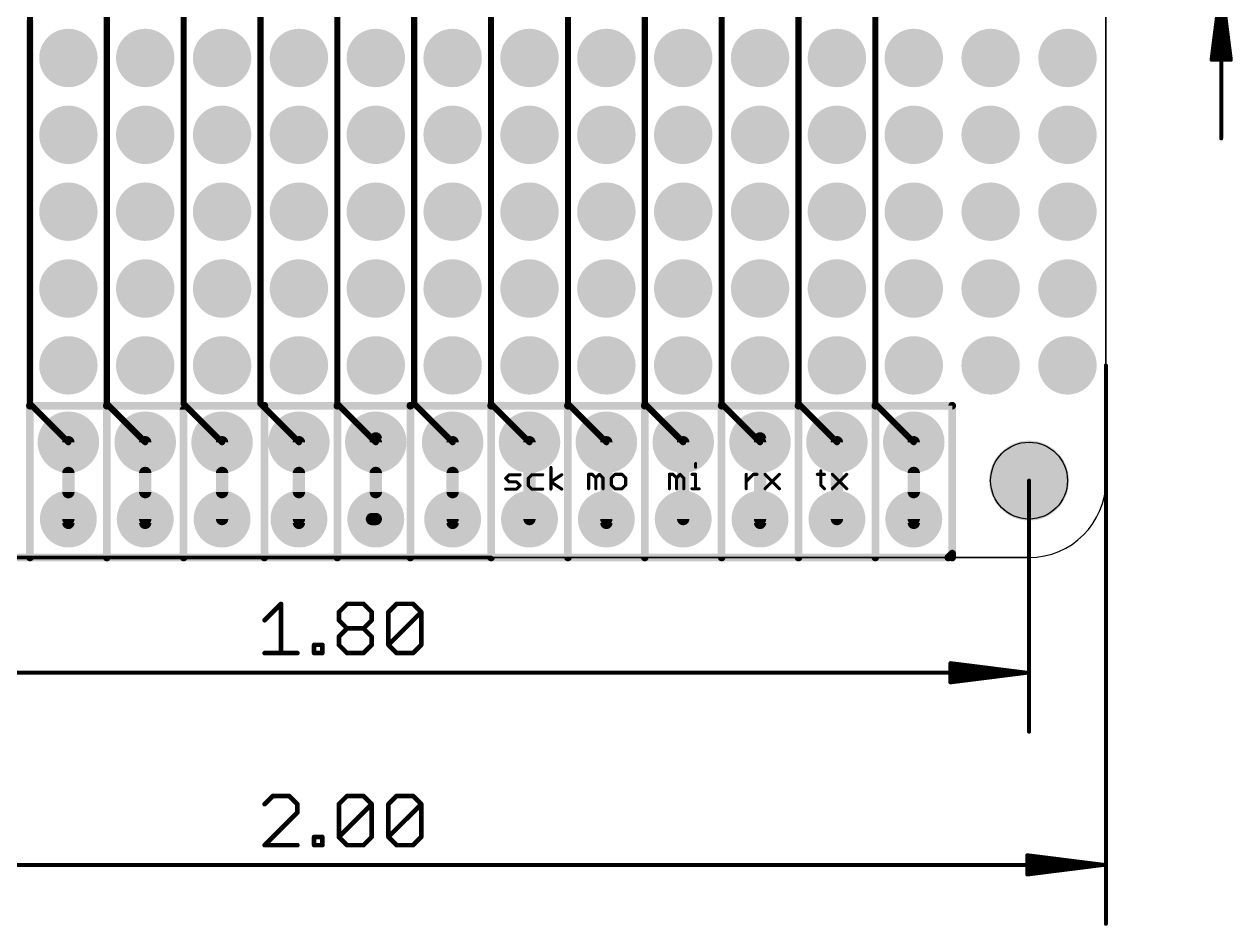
# Model space of a CAD drawing. Extents: x -12.5 to 56.6, y -12.2 to 71.2.
# Drawn here: x 15.05 to 54.99, y -12.18 to 17.63 of the extents above; entities that cross this region are included whole.
import ezdxf

# ---------------------------------------------------------------- set-up
doc = ezdxf.new("R2010")
doc.units = 0
for name, color, linetype in [('16', 132, 'CONTINUOUS'), ('17', 110, 'CONTINUOUS'), ('18', 110, 'CONTINUOUS'), ('20', 53, 'CONTINUOUS'), ('21', 40, 'CONTINUOUS'), ('30', 253, 'CONTINUOUS'), ('47', 253, 'CONTINUOUS')]:
    doc.layers.add(name, color=color, linetype=linetype)

# ---------------------------------------------------------------- blocks, each defined once
blk = doc.blocks.new('ROUNDP')
at = {"const_width": 0.5}
blk.add_lwpolyline([(0, -0.25, 1), (0, 0.25, 1), (0, -0.25)], format="xyb", dxfattribs=at)
blk = doc.blocks.new('ROUNDV')
at = {"const_width": 0.5}
blk.add_lwpolyline([(0, -0.25, 1), (0, 0.25, 1), (0, -0.25)], format="xyb", dxfattribs=at)

msp = doc.modelspace()

# ---------------------------------------------------------------- linework, layer by layer
at = {"layer": '16'}
for points, const_width in [([(15.24, 5.08), (15.24, 24.13)], 0.2032), ([(17.78, 5.08), (17.78, 22.86)], 0.2032), ([(20.32, 5.08), (20.32, 22.86)], 0.2032), ([(22.86, 5.08), (22.86, 22.86)], 0.2032), ([(25.4, 5.08), (25.4, 22.86)], 0.2032), ([(27.94, 5.08), (27.94, 22.86)], 0.2032), ([(30.48, 5.08), (30.48, 22.86)], 0.2032), ([(33.02, 5.08), (33.02, 22.86)], 0.2032), ([(35.56, 5.08), (35.56, 22.86)], 0.2032), ([(38.1, 5.08), (38.1, 22.86)], 0.2032), ([(40.64, 5.08), (40.64, 22.86)], 0.2032), ([(43.18, 5.08), (43.18, 22.86)], 0.2032), ([(16.51, 3.81), (15.24, 5.08)], 0.2032), ([(19.05, 3.81), (17.78, 5.08)], 0.2032), ([(21.59, 3.81), (20.32, 5.08)], 0.2032), ([(24.13, 3.81), (22.86, 5.08)], 0.2032), ([(26.67, 3.81), (25.4, 5.08)], 0.2032), ([(29.21, 3.81), (27.94, 5.08)], 0.2032), ([(31.75, 3.81), (30.48, 5.08)], 0.2032), ([(34.29, 3.81), (33.02, 5.08)], 0.2032), ([(36.83, 3.81), (35.56, 5.08)], 0.2032), ([(39.37, 3.81), (38.1, 5.08)], 0.2032), ([(41.91, 3.81), (40.64, 5.08)], 0.2032), ([(44.45, 3.81), (43.18, 5.08)], 0.2032), ([(16.51, 3.81), (16.51, 1.27)], 0.4064), ([(19.05, 1.27), (19.05, 3.81)], 0.4064), ([(21.59, 3.81), (21.59, 1.27)], 0.4064), ([(24.13, 1.27), (24.13, 3.81)], 0.4064), ([(26.67, 3.81), (26.67, 1.27)], 0.4064), ([(29.21, 1.27), (29.21, 3.81)], 0.4064), ([(31.75, 3.81), (31.75, 1.27)], 0.4064), ([(34.29, 1.27), (34.29, 3.81)], 0.4064), ([(36.83, 3.81), (36.83, 1.27)], 0.4064), ([(39.37, 3.81), (39.37, 1.27)], 0.4064), ([(41.91, 1.27), (41.91, 3.81)], 0.4064), ([(44.45, 3.81), (44.45, 1.27)], 0.4064)]:
    msp.add_lwpolyline(points, dxfattribs=dict(at, const_width=const_width))
for points, const_width in [([(15.2759, 5.1159, 1), (15.2041, 5.0441)], 0.1016), ([(15.1892, 5.08, 1), (15.2908, 5.08)], 0.1016), ([(17.8159, 5.1159, 1), (17.7441, 5.0441)], 0.1016), ([(17.7292, 5.08, 1), (17.8308, 5.08)], 0.1016), ([(20.3559, 5.1159, 1), (20.2841, 5.0441)], 0.1016), ([(20.2692, 5.08, 1), (20.3708, 5.08)], 0.1016), ([(22.8959, 5.1159, 1), (22.8241, 5.0441)], 0.1016), ([(22.8092, 5.08, 1), (22.9108, 5.08)], 0.1016), ([(25.4359, 5.1159, 1), (25.3641, 5.0441)], 0.1016), ([(25.3492, 5.08, 1), (25.4508, 5.08)], 0.1016), ([(27.9759, 5.1159, 1), (27.9041, 5.0441)], 0.1016), ([(27.8892, 5.08, 1), (27.9908, 5.08)], 0.1016), ([(30.5159, 5.1159, 1), (30.4441, 5.0441)], 0.1016), ([(30.4292, 5.08, 1), (30.5308, 5.08)], 0.1016), ([(33.0559, 5.1159, 1), (32.9841, 5.0441)], 0.1016), ([(32.9692, 5.08, 1), (33.0708, 5.08)], 0.1016), ([(35.5959, 5.1159, 1), (35.5241, 5.0441)], 0.1016), ([(35.5092, 5.08, 1), (35.6108, 5.08)], 0.1016), ([(38.1359, 5.1159, 1), (38.0641, 5.0441)], 0.1016), ([(38.0492, 5.08, 1), (38.1508, 5.08)], 0.1016), ([(40.6759, 5.1159, 1), (40.6041, 5.0441)], 0.1016), ([(40.5892, 5.08, 1), (40.6908, 5.08)], 0.1016), ([(43.2159, 5.1159, 1), (43.1441, 5.0441)], 0.1016), ([(43.1292, 5.08, 1), (43.2308, 5.08)], 0.1016), ([(16.6116, 3.81, 1), (16.4084, 3.81)], 0.2032), ([(19.1516, 3.81, 1), (18.9484, 3.81)], 0.2032), ([(21.6916, 3.81, 1), (21.4884, 3.81)], 0.2032), ([(24.2316, 3.81, 1), (24.0284, 3.81)], 0.2032), ([(26.7716, 3.81, 1), (26.5684, 3.81)], 0.2032), ([(29.3116, 3.81, 1), (29.1084, 3.81)], 0.2032), ([(31.8516, 3.81, 1), (31.6484, 3.81)], 0.2032), ([(34.3916, 3.81, 1), (34.1884, 3.81)], 0.2032), ([(36.9316, 3.81, 1), (36.7284, 3.81)], 0.2032), ([(39.4716, 3.81, 1), (39.2684, 3.81)], 0.2032), ([(42.0116, 3.81, 1), (41.8084, 3.81)], 0.2032), ([(44.5516, 3.81, 1), (44.3484, 3.81)], 0.2032), ([(16.4741, 3.7741, 1), (16.5459, 3.8459)], 0.1016), ([(19.0141, 3.7741, 1), (19.0859, 3.8459)], 0.1016), ([(21.5541, 3.7741, 1), (21.6259, 3.8459)], 0.1016), ([(24.0941, 3.7741, 1), (24.1659, 3.8459)], 0.1016), ([(26.6341, 3.7741, 1), (26.7059, 3.8459)], 0.1016), ([(29.1741, 3.7741, 1), (29.2459, 3.8459)], 0.1016), ([(31.7141, 3.7741, 1), (31.7859, 3.8459)], 0.1016), ([(34.2541, 3.7741, 1), (34.3259, 3.8459)], 0.1016), ([(36.7941, 3.7741, 1), (36.8659, 3.8459)], 0.1016), ([(39.3341, 3.7741, 1), (39.4059, 3.8459)], 0.1016), ([(41.8741, 3.7741, 1), (41.9459, 3.8459)], 0.1016), ([(44.4141, 3.7741, 1), (44.4859, 3.8459)], 0.1016), ([(16.4084, 1.27, 1), (16.6116, 1.27)], 0.2032), ([(18.9484, 1.27, 1), (19.1516, 1.27)], 0.2032), ([(21.4884, 1.27, 1), (21.6916, 1.27)], 0.2032), ([(24.0284, 1.27, 1), (24.2316, 1.27)], 0.2032), ([(26.5684, 1.27, 1), (26.7716, 1.27)], 0.2032), ([(29.1084, 1.27, 1), (29.3116, 1.27)], 0.2032), ([(31.6484, 1.27, 1), (31.8516, 1.27)], 0.2032), ([(34.1884, 1.27, 1), (34.3916, 1.27)], 0.2032), ([(36.7284, 1.27, 1), (36.9316, 1.27)], 0.2032), ([(39.2684, 1.27, 1), (39.4716, 1.27)], 0.2032), ([(41.8084, 1.27, 1), (42.0116, 1.27)], 0.2032), ([(44.3484, 1.27, 1), (44.5516, 1.27)], 0.2032)]:
    msp.add_lwpolyline(points, format="xyb", dxfattribs=dict(at, const_width=const_width))
at = {"layer": '20'}
for p, q in [((50.8, 68.58), (50.8, 2.54)), ((48.26, 0), (2.54, 0))]:
    msp.add_line(p, q, dxfattribs=at)
msp.add_circle((48.26, 2.54), 1.27, dxfattribs=at)
msp.add_arc((48.26, 2.54), 2.54, 270, 0, dxfattribs=at)
at = {"layer": '21'}
for p, q in [((50.8, 2.54), (50.8, 20.32)), ((2.54, 0), (48.26, 0))]:
    msp.add_line(p, q, dxfattribs=at)
for points, const_width in [([(15.24, 5.0165), (15.24, 17.78)], 0.254), ([(17.78, 5.0165), (15.24, 5.0165)], 0.254), ([(15.24, 0), (15.24, 5.0165)], 0.254), ([(22.987, 5.0165), (17.78, 5.0165)], 0.254), ([(17.78, 0), (17.78, 5.0165)], 0.254), ([(20.32, 4.8895), (20.32, 0)], 0.254), ([(25.4, 5.0165), (22.987, 5.0165)], 0.254), ([(22.987, 0), (22.987, 5.0165)], 0.254), ([(27.813, 5.0165), (25.4, 5.0165)], 0.254), ([(25.4, 5.0165), (25.4, 0)], 0.254), ([(30.48, 5.0165), (27.813, 5.0165)], 0.254), ([(27.813, 5.0165), (27.813, 0)], 0.254), ([(33.02, 5.0165), (30.48, 5.0165)], 0.254), ([(30.48, 0), (30.48, 5.0165)], 0.254), ([(35.56, 5.0165), (33.02, 5.0165)], 0.254), ([(33.02, 0), (33.02, 5.0165)], 0.254), ([(35.56, 5.0165), (35.56, 0)], 0.254), ([(35.56, 5.0165), (38.1, 5.0165)], 0.254), ([(38.1, 5.0165), (40.64, 5.0165)], 0.254), ([(38.1, 5.0165), (38.1, 0)], 0.254), ([(40.64, 5.0165), (43.18, 5.0165)], 0.254), ([(40.64, 5.0165), (40.64, 0)], 0.254), ([(43.18, 5.0165), (45.72, 5.0165)], 0.254), ([(43.18, 5.0165), (43.18, 0)], 0.254), ([(45.72, 5.0165), (45.72, 0.127)], 0.254), ([(16.51, 2.794), (16.51, 2.159)], 0.4064), ([(19.05, 2.794), (19.05, 2.159)], 0.4064), ([(21.59, 2.794), (21.59, 2.159)], 0.4064), ([(24.13, 2.794), (24.13, 2.159)], 0.4064), ([(26.67, 2.794), (26.67, 2.159)], 0.4064), ([(29.21, 2.794), (29.21, 2.159)], 0.4064), ([(32.4594, 2.2606), (32.4594, 2.9724)], 0.1016), ([(33.7058, 2.2733), (33.7058, 2.7478)], 0.1016), ([(33.7058, 2.7478), (33.8244, 2.7478)], 0.1016), ([(33.8244, 2.7478), (33.9431, 2.6292)], 0.1016), ([(33.9431, 2.6292), (34.0617, 2.7478)], 0.1016), ([(34.0617, 2.7478), (34.1803, 2.6292)], 0.1016), ([(34.5729, 2.7478), (34.4542, 2.6292)], 0.1016), ([(34.8101, 2.7478), (34.5729, 2.7478)], 0.1016), ([(34.9288, 2.6292), (34.8101, 2.7478)], 0.1016), ([(36.3728, 2.2733), (36.3728, 2.7478)], 0.1016), ([(36.3728, 2.7478), (36.4914, 2.7478)], 0.1016), ([(36.4914, 2.7478), (36.6101, 2.6292)], 0.1016), ([(36.6101, 2.6292), (36.7287, 2.7478)], 0.1016), ([(36.7287, 2.7478), (36.8473, 2.6292)], 0.1016), ([(37.1212, 2.7478), (37.2399, 2.7478)], 0.1016), ([(37.2399, 3.1037), (37.2399, 2.9851)], 0.1016), ([(37.2399, 2.7478), (37.2399, 2.2733)], 0.1016), ([(38.9128, 2.2733), (38.9128, 2.7478)], 0.1016), ([(38.9128, 2.5106), (39.1501, 2.7478)], 0.1016), ([(39.1501, 2.7478), (39.2687, 2.7478)], 0.1016), ([(39.5365, 2.7478), (40.011, 2.2733)], 0.1016), ([(39.5365, 2.2733), (40.011, 2.7478)], 0.1016), ([(41.2623, 2.7478), (41.4996, 2.7478)], 0.1016), ([(41.3809, 2.8665), (41.3809, 2.3919)], 0.1016), ([(41.7612, 2.7478), (42.2358, 2.2733)], 0.1016), ([(41.7612, 2.2733), (42.2358, 2.7478)], 0.1016), ([(44.45, 2.794), (44.45, 2.159)], 0.4064), ([(30.9626, 2.6165), (31.0812, 2.7351)], 0.1016), ([(31.0812, 2.4979), (30.9626, 2.6165)], 0.1016), ([(31.0812, 2.7351), (31.4371, 2.7351)], 0.1016), ([(31.3185, 2.4979), (31.0812, 2.4979)], 0.1016), ([(31.4371, 2.3792), (31.3185, 2.4979)], 0.1016), ([(31.3185, 2.2606), (31.4371, 2.3792)], 0.1016), ([(31.8297, 2.7351), (31.711, 2.6165)], 0.1016), ([(31.711, 2.6165), (31.711, 2.3792)], 0.1016), ([(31.711, 2.3792), (31.8297, 2.2606)], 0.1016), ([(32.1856, 2.7351), (31.8297, 2.7351)], 0.1016), ([(32.4594, 2.4979), (32.8153, 2.7351)], 0.1016), ([(32.8153, 2.2606), (32.4594, 2.4979)], 0.1016), ([(33.9431, 2.6292), (33.9431, 2.2733)], 0.1016), ([(34.1803, 2.6292), (34.1803, 2.2733)], 0.1016), ([(34.4542, 2.6292), (34.4542, 2.3919)], 0.1016), ([(34.4542, 2.3919), (34.5729, 2.2733)], 0.1016), ([(34.8101, 2.2733), (34.9288, 2.3919)], 0.1016), ([(34.9288, 2.3919), (34.9288, 2.6292)], 0.1016), ([(36.6101, 2.6292), (36.6101, 2.2733)], 0.1016), ([(36.8473, 2.6292), (36.8473, 2.2733)], 0.1016), ([(41.3809, 2.3919), (41.4996, 2.2733)], 0.1016), ([(30.9626, 2.2606), (31.3185, 2.2606)], 0.1016), ([(31.8297, 2.2606), (32.1856, 2.2606)], 0.1016), ([(34.5729, 2.2733), (34.8101, 2.2733)], 0.1016), ([(37.1212, 2.2733), (37.3585, 2.2733)], 0.1016), ([(5.08, 0), (45.593, 0)], 0.254), ([(45.593, 0), (45.72, 0.127)], 0.254), ([(45.72, 0.127), (45.72, 0)], 0.254)]:
    msp.add_lwpolyline(points, dxfattribs=dict(at, const_width=const_width))
for points, const_width in [([(15.24, 5.08, 1), (15.24, 4.953)], 0.127), ([(15.3035, 5.0165, 1), (15.1765, 5.0165)], 0.127), ([(15.1765, 5.0165, 1), (15.3035, 5.0165)], 0.127), ([(17.78, 5.08, 1), (17.78, 4.953)], 0.127), ([(17.8435, 5.0165, 1), (17.7165, 5.0165)], 0.127), ([(17.78, 4.953, 1), (17.78, 5.08)], 0.127), ([(20.3835, 4.8895, 1), (20.2565, 4.8895)], 0.127), ([(22.987, 5.08, 1), (22.987, 4.953)], 0.127), ([(23.0505, 5.0165, 1), (22.9235, 5.0165)], 0.127), ([(22.987, 4.953, 1), (22.987, 5.08)], 0.127), ([(25.4, 5.08, 1), (25.4, 4.953)], 0.127), ([(25.4635, 5.0165, 1), (25.3365, 5.0165)], 0.127), ([(25.4, 4.953, 1), (25.4, 5.08)], 0.127), ([(27.813, 5.08, 1), (27.813, 4.953)], 0.127), ([(27.8765, 5.0165, 1), (27.7495, 5.0165)], 0.127), ([(27.813, 4.953, 1), (27.813, 5.08)], 0.127), ([(30.48, 5.08, 1), (30.48, 4.953)], 0.127), ([(30.5435, 5.0165, 1), (30.4165, 5.0165)], 0.127), ([(30.48, 4.953, 1), (30.48, 5.08)], 0.127), ([(33.02, 5.08, 1), (33.02, 4.953)], 0.127), ([(33.0835, 5.0165, 1), (32.9565, 5.0165)], 0.127), ([(33.02, 4.953, 1), (33.02, 5.08)], 0.127), ([(35.6235, 5.0165, 1), (35.4965, 5.0165)], 0.127), ([(35.56, 5.08, 1), (35.56, 4.953)], 0.127), ([(35.56, 4.953, 1), (35.56, 5.08)], 0.127), ([(38.1, 5.08, 1), (38.1, 4.953)], 0.127), ([(38.1635, 5.0165, 1), (38.0365, 5.0165)], 0.127), ([(38.1, 4.953, 1), (38.1, 5.08)], 0.127), ([(40.64, 5.08, 1), (40.64, 4.953)], 0.127), ([(40.7035, 5.0165, 1), (40.5765, 5.0165)], 0.127), ([(40.64, 4.953, 1), (40.64, 5.08)], 0.127), ([(43.18, 5.08, 1), (43.18, 4.953)], 0.127), ([(43.2435, 5.0165, 1), (43.1165, 5.0165)], 0.127), ([(43.18, 4.953, 1), (43.18, 5.08)], 0.127), ([(45.7835, 5.0165, 1), (45.6565, 5.0165)], 0.127), ([(45.72, 4.953, 1), (45.72, 5.08)], 0.127), ([(16.6116, 2.794, 1), (16.4084, 2.794)], 0.2032), ([(19.1516, 2.794, 1), (18.9484, 2.794)], 0.2032), ([(21.6916, 2.794, 1), (21.4884, 2.794)], 0.2032), ([(24.2316, 2.794, 1), (24.0284, 2.794)], 0.2032), ([(26.7716, 2.794, 1), (26.5684, 2.794)], 0.2032), ([(29.3116, 2.794, 1), (29.1084, 2.794)], 0.2032), ([(32.4848, 2.9724, 1), (32.434, 2.9724)], 0.0508), ([(33.7312, 2.7478, 1), (33.6804, 2.7478)], 0.0508), ([(33.7058, 2.7732, 1), (33.7058, 2.7224)], 0.0508), ([(33.8424, 2.7658, 1), (33.8065, 2.7299)], 0.0508), ([(33.8244, 2.7224, 1), (33.8244, 2.7732)], 0.0508), ([(34.0797, 2.7658, 1), (34.0437, 2.7299)], 0.0508), ([(34.0797, 2.7299, 1), (34.0437, 2.7658)], 0.0508), ([(34.5729, 2.7732, 1), (34.5729, 2.7224)], 0.0508), ([(34.5908, 2.7299, 1), (34.5549, 2.7658)], 0.0508), ([(34.8281, 2.7658, 1), (34.7922, 2.7299)], 0.0508), ([(34.8101, 2.7224, 1), (34.8101, 2.7732)], 0.0508), ([(36.3982, 2.7478, 1), (36.3474, 2.7478)], 0.0508), ([(36.3728, 2.7732, 1), (36.3728, 2.7224)], 0.0508), ([(36.5094, 2.7658, 1), (36.4735, 2.7299)], 0.0508), ([(36.4914, 2.7224, 1), (36.4914, 2.7732)], 0.0508), ([(36.7467, 2.7658, 1), (36.7107, 2.7299)], 0.0508), ([(36.7467, 2.7299, 1), (36.7107, 2.7658)], 0.0508), ([(37.1212, 2.7732, 1), (37.1212, 2.7224)], 0.0508), ([(37.2653, 3.1037, 1), (37.2145, 3.1037)], 0.0508), ([(37.2145, 2.9851, 1), (37.2653, 2.9851)], 0.0508), ([(37.2653, 2.7478, 1), (37.2145, 2.7478)], 0.0508), ([(37.2399, 2.7224, 1), (37.2399, 2.7732)], 0.0508), ([(38.9382, 2.7478, 1), (38.8874, 2.7478)], 0.0508), ([(39.1501, 2.7732, 1), (39.1501, 2.7224)], 0.0508), ([(39.168, 2.7299, 1), (39.1321, 2.7658)], 0.0508), ([(39.2687, 2.7224, 1), (39.2687, 2.7732)], 0.0508), ([(39.5544, 2.7658, 1), (39.5185, 2.7299)], 0.0508), ([(40.029, 2.7299, 1), (39.9931, 2.7658)], 0.0508), ([(41.2623, 2.7732, 1), (41.2623, 2.7224)], 0.0508), ([(41.4063, 2.8665, 1), (41.3555, 2.8665)], 0.0508), ([(41.4996, 2.7224, 1), (41.4996, 2.7732)], 0.0508), ([(41.7792, 2.7658, 1), (41.7433, 2.7299)], 0.0508), ([(42.2537, 2.7299, 1), (42.2178, 2.7658)], 0.0508), ([(44.5516, 2.794, 1), (44.3484, 2.794)], 0.2032), ([(30.9806, 2.6345, 1), (30.9446, 2.5985)], 0.0508), ([(30.9446, 2.6345, 1), (30.9806, 2.5985)], 0.0508), ([(31.0812, 2.7605, 1), (31.0812, 2.7097)], 0.0508), ([(31.0812, 2.5233, 1), (31.0812, 2.4725)], 0.0508), ([(31.0992, 2.7172, 1), (31.0633, 2.7531)], 0.0508), ([(31.0633, 2.4799, 1), (31.0992, 2.5158)], 0.0508), ([(31.3365, 2.5158, 1), (31.3005, 2.4799)], 0.0508), ([(31.3185, 2.4725, 1), (31.3185, 2.5233)], 0.0508), ([(31.4551, 2.3613, 1), (31.4192, 2.3972)], 0.0508), ([(31.4192, 2.3613, 1), (31.4551, 2.3972)], 0.0508), ([(31.4371, 2.7097, 1), (31.4371, 2.7605)], 0.0508), ([(31.7364, 2.6165, 1), (31.6856, 2.6165)], 0.0508), ([(31.6931, 2.6345, 1), (31.729, 2.5985)], 0.0508), ([(31.6856, 2.3792, 1), (31.7364, 2.3792)], 0.0508), ([(31.729, 2.3972, 1), (31.6931, 2.3613)], 0.0508), ([(31.8297, 2.7605, 1), (31.8297, 2.7097)], 0.0508), ([(31.8476, 2.7172, 1), (31.8117, 2.7531)], 0.0508), ([(32.1856, 2.7097, 1), (32.1856, 2.7605)], 0.0508), ([(32.4735, 2.519, 1), (32.4453, 2.4767)], 0.0508), ([(32.4453, 2.519, 1), (32.4735, 2.4767)], 0.0508), ([(32.8294, 2.714, 1), (32.8012, 2.7563)], 0.0508), ([(33.9251, 2.6472, 1), (33.961, 2.6112)], 0.0508), ([(33.9685, 2.6292, 1), (33.9177, 2.6292)], 0.0508), ([(33.9251, 2.6112, 1), (33.961, 2.6472)], 0.0508), ([(34.2057, 2.6292, 1), (34.1549, 2.6292)], 0.0508), ([(34.1624, 2.6112, 1), (34.1983, 2.6472)], 0.0508), ([(34.4796, 2.6292, 1), (34.4288, 2.6292)], 0.0508), ([(34.4363, 2.6472, 1), (34.4722, 2.6112)], 0.0508), ([(34.4288, 2.3919, 1), (34.4796, 2.3919)], 0.0508), ([(34.4722, 2.4099, 1), (34.4363, 2.374)], 0.0508), ([(34.9542, 2.6292, 1), (34.9034, 2.6292)], 0.0508), ([(34.9034, 2.3919, 1), (34.9542, 2.3919)], 0.0508), ([(34.9108, 2.6112, 1), (34.9467, 2.6472)], 0.0508), ([(34.9467, 2.374, 1), (34.9108, 2.4099)], 0.0508), ([(36.5921, 2.6472, 1), (36.628, 2.6112)], 0.0508), ([(36.6355, 2.6292, 1), (36.5847, 2.6292)], 0.0508), ([(36.5921, 2.6112, 1), (36.628, 2.6472)], 0.0508), ([(36.8727, 2.6292, 1), (36.8219, 2.6292)], 0.0508), ([(36.8294, 2.6112, 1), (36.8653, 2.6472)], 0.0508), ([(38.8948, 2.5285, 1), (38.9308, 2.4926)], 0.0508), ([(41.3555, 2.3919, 1), (41.4063, 2.3919)], 0.0508), ([(41.3989, 2.4099, 1), (41.363, 2.374)], 0.0508), ([(16.4084, 2.159, 1), (16.6116, 2.159)], 0.2032), ([(18.9484, 2.159, 1), (19.1516, 2.159)], 0.2032), ([(21.4884, 2.159, 1), (21.6916, 2.159)], 0.2032), ([(24.0284, 2.159, 1), (24.2316, 2.159)], 0.2032), ([(26.5684, 2.159, 1), (26.7716, 2.159)], 0.2032), ([(29.1084, 2.159, 1), (29.3116, 2.159)], 0.2032), ([(30.9626, 2.286, 1), (30.9626, 2.2352)], 0.0508), ([(31.3005, 2.2786, 1), (31.3365, 2.2426)], 0.0508), ([(31.3185, 2.2352, 1), (31.3185, 2.286)], 0.0508), ([(31.8297, 2.286, 1), (31.8297, 2.2352)], 0.0508), ([(31.8117, 2.2426, 1), (31.8476, 2.2786)], 0.0508), ([(32.1856, 2.2352, 1), (32.1856, 2.286)], 0.0508), ([(32.434, 2.2606, 1), (32.4848, 2.2606)], 0.0508), ([(32.8012, 2.2395, 1), (32.8294, 2.2817)], 0.0508), ([(33.6804, 2.2733, 1), (33.7312, 2.2733)], 0.0508), ([(33.9177, 2.2733, 1), (33.9685, 2.2733)], 0.0508), ([(34.1549, 2.2733, 1), (34.2057, 2.2733)], 0.0508), ([(34.5729, 2.2987, 1), (34.5729, 2.2479)], 0.0508), ([(34.5549, 2.2553, 1), (34.5908, 2.2913)], 0.0508), ([(34.7922, 2.2913, 1), (34.8281, 2.2553)], 0.0508), ([(34.8101, 2.2479, 1), (34.8101, 2.2987)], 0.0508), ([(36.3474, 2.2733, 1), (36.3982, 2.2733)], 0.0508), ([(36.5847, 2.2733, 1), (36.6355, 2.2733)], 0.0508), ([(36.8219, 2.2733, 1), (36.8727, 2.2733)], 0.0508), ([(37.1212, 2.2987, 1), (37.1212, 2.2479)], 0.0508), ([(37.2145, 2.2733, 1), (37.2653, 2.2733)], 0.0508), ([(37.3585, 2.2479, 1), (37.3585, 2.2987)], 0.0508), ([(38.8874, 2.2733, 1), (38.9382, 2.2733)], 0.0508), ([(39.5185, 2.2913, 1), (39.5544, 2.2553)], 0.0508), ([(39.9931, 2.2553, 1), (40.029, 2.2913)], 0.0508), ([(41.4816, 2.2553, 1), (41.5175, 2.2913)], 0.0508), ([(41.7433, 2.2913, 1), (41.7792, 2.2553)], 0.0508), ([(42.2178, 2.2553, 1), (42.2537, 2.2913)], 0.0508), ([(44.3484, 2.159, 1), (44.5516, 2.159)], 0.2032), ([(15.1765, 0, 1), (15.3035, 0)], 0.127), ([(17.7165, 0, 1), (17.8435, 0)], 0.127), ([(20.2565, 0, 1), (20.3835, 0)], 0.127), ([(22.9235, 0, 1), (23.0505, 0)], 0.127), ([(25.3365, 0, 1), (25.4635, 0)], 0.127), ([(27.7495, 0, 1), (27.8765, 0)], 0.127), ([(30.4165, 0, 1), (30.5435, 0)], 0.127), ([(32.9565, 0, 1), (33.0835, 0)], 0.127), ([(35.4965, 0, 1), (35.6235, 0)], 0.127), ([(38.0365, 0, 1), (38.1635, 0)], 0.127), ([(40.5765, 0, 1), (40.7035, 0)], 0.127), ([(43.1165, 0, 1), (43.2435, 0)], 0.127), ([(45.5481, 0.0449, 1), (45.6379, -0.0449)], 0.127), ([(45.593, -0.0635, 1), (45.593, 0.0635)], 0.127), ([(45.7835, 0.127, 1), (45.6565, 0.127)], 0.127), ([(45.6565, 0.127, 1), (45.7835, 0.127)], 0.127), ([(45.6565, 0, 1), (45.7835, 0)], 0.127), ([(45.7649, 0.0821, 1), (45.6751, 0.1719)], 0.127)]:
    msp.add_lwpolyline(points, format="xyb", dxfattribs=dict(at, const_width=const_width))
msp.add_arc((48.26, 2.54), 2.54, 270, 0, dxfattribs=at)
at = {"layer": '30', "const_width": 0.4064}
for points in [[(16.51, 1.143), (16.51, 3.81)], [(19.05, 1.143), (19.05, 3.81)], [(21.59, 3.81), (21.59, 1.27)], [(24.13, 1.143), (24.13, 3.81)], [(26.67, 3.937), (26.67, 1.27)], [(29.21, 1.143), (29.21, 3.81)], [(31.75, 3.81), (31.75, 1.27)], [(34.29, 3.81), (34.29, 1.143)], [(36.83, 3.81), (36.83, 1.27)], [(39.37, 1.143), (39.37, 3.937)], [(41.91, 3.81), (41.91, 1.27)], [(44.45, 1.143), (44.45, 3.81)], [(26.67, 1.27), (26.543, 1.27)]]:
    msp.add_lwpolyline(points, dxfattribs=at)
at = {"layer": '30'}
for points, const_width in [([(16.6116, 3.81, 1), (16.4084, 3.81)], 0.2032), ([(19.1516, 3.81, 1), (18.9484, 3.81)], 0.2032), ([(21.6916, 3.81, 1), (21.4884, 3.81)], 0.2032), ([(24.2316, 3.81, 1), (24.0284, 3.81)], 0.2032), ([(26.7716, 3.937, 1), (26.5684, 3.937)], 0.2032), ([(29.3116, 3.81, 1), (29.1084, 3.81)], 0.2032), ([(31.8516, 3.81, 1), (31.6484, 3.81)], 0.2032), ([(34.3916, 3.81, 1), (34.1884, 3.81)], 0.2032), ([(36.9316, 3.81, 1), (36.7284, 3.81)], 0.2032), ([(39.4716, 3.937, 1), (39.2684, 3.937)], 0.2032), ([(42.0116, 3.81, 1), (41.8084, 3.81)], 0.2032), ([(44.5516, 3.81, 1), (44.3484, 3.81)], 0.2032), ([(48.26, 1.8796, 1), (48.26, 3.2004, 1), (48.26, 1.8796)], 1.3208), ([(16.4084, 1.143, 1), (16.6116, 1.143)], 0.2032), ([(18.9484, 1.143, 1), (19.1516, 1.143)], 0.2032), ([(21.4884, 1.27, 1), (21.6916, 1.27)], 0.2032), ([(24.0284, 1.143, 1), (24.2316, 1.143)], 0.2032), ([(26.543, 1.3716, 1), (26.543, 1.1684)], 0.2032), ([(26.5684, 1.27, 1), (26.7716, 1.27)], 0.2032), ([(26.67, 1.1684, 1), (26.67, 1.3716)], 0.2032), ([(29.1084, 1.143, 1), (29.3116, 1.143)], 0.2032), ([(31.6484, 1.27, 1), (31.8516, 1.27)], 0.2032), ([(34.1884, 1.143, 1), (34.3916, 1.143)], 0.2032), ([(36.7284, 1.27, 1), (36.9316, 1.27)], 0.2032), ([(39.2684, 1.143, 1), (39.4716, 1.143)], 0.2032), ([(41.8084, 1.27, 1), (42.0116, 1.27)], 0.2032), ([(44.3484, 1.143, 1), (44.5516, 1.143)], 0.2032)]:
    msp.add_lwpolyline(points, format="xyb", dxfattribs=dict(at, const_width=const_width))
at = {"layer": '47'}
for points, const_width in [([(54.61, 18.985), (54.2908, 16.45)], 0.13), ([(54.61, 18.985), (54.35, 16.45)], 0.13), ([(54.61, 18.985), (54.48, 16.45)], 0.13), ([(54.61, 18.985), (54.61, 13.85)], 0.13), ([(54.9292, 16.45), (54.61, 18.985)], 0.13), ([(54.74, 16.45), (54.61, 18.985)], 0.13), ([(54.87, 16.45), (54.61, 18.985)], 0.13), ([(54.2908, 16.45), (54.9292, 16.45)], 0.13), ([(50.8, 6.35), (50.8, -12.11)], 0.13), ([(48.26, 2.54), (48.26, -5.76)], 0.13), ([(30.48, 0), (-12.11, 0)], 0.13), ([(22.9948, -2.0746), (23.5371, -1.5323)], 0.1524), ([(23.5371, -1.5323), (23.5371, -3.1593)], 0.1524), ([(25.4505, -1.8035), (25.7217, -1.5323)], 0.1524), ([(25.7217, -1.5323), (26.264, -1.5323)], 0.1524), ([(26.264, -1.5323), (26.5352, -1.8035)], 0.1524), ([(27.0877, -1.8035), (27.3589, -1.5323)], 0.1524), ([(27.3589, -1.5323), (27.9012, -1.5323)], 0.1524), ([(27.9012, -1.5323), (28.1724, -1.8035)], 0.1524), ([(25.4505, -2.0746), (25.4505, -1.8035)], 0.1524), ([(26.5352, -1.8035), (26.5352, -2.0746)], 0.1524), ([(27.0877, -2.8881), (27.0877, -1.8035)], 0.1524), ([(27.0877, -2.8881), (28.1724, -1.8035)], 0.1524), ([(28.1724, -1.8035), (28.1724, -2.8881)], 0.1524), ([(25.7217, -2.3458), (25.4505, -2.0746)], 0.1524), ([(25.4505, -2.617), (25.7217, -2.3458)], 0.1524), ([(25.7217, -2.3458), (26.264, -2.3458)], 0.1524), ([(26.5352, -2.0746), (26.264, -2.3458)], 0.1524), ([(26.264, -2.3458), (26.5352, -2.617)], 0.1524), ([(25.4505, -2.8881), (25.4505, -2.617)], 0.1524), ([(26.5352, -2.617), (26.5352, -2.8881)], 0.1524), ([(22.9948, -3.1593), (24.0795, -3.1593)], 0.1524), ([(24.632, -3.1593), (24.632, -2.8881)], 0.1524), ([(24.632, -2.8881), (24.9031, -2.8881)], 0.1524), ([(24.9031, -3.1593), (24.632, -3.1593)], 0.1524), ([(24.9031, -2.8881), (24.9031, -3.1593)], 0.1524), ([(25.7217, -3.1593), (25.4505, -2.8881)], 0.1524), ([(26.264, -3.1593), (25.7217, -3.1593)], 0.1524), ([(26.5352, -2.8881), (26.264, -3.1593)], 0.1524), ([(27.3589, -3.1593), (27.0877, -2.8881)], 0.1524), ([(27.9012, -3.1593), (27.3589, -3.1593)], 0.1524), ([(28.1724, -2.8881), (27.9012, -3.1593)], 0.1524), ([(48.195, -3.81), (45.66, -3.4908)], 0.13), ([(45.66, -3.4908), (45.66, -4.1292)], 0.13), ([(48.195, -3.81), (45.66, -3.55)], 0.13), ([(2.605, -3.81), (48.195, -3.81)], 0.13), ([(48.195, -3.81), (45.66, -3.68)], 0.13), ([(45.66, -4.1292), (48.195, -3.81)], 0.13), ([(45.66, -3.94), (48.195, -3.81)], 0.13), ([(45.66, -4.07), (48.195, -3.81)], 0.13), ([(23.266, -7.8823), (22.9948, -8.1535)], 0.1524), ([(23.8083, -7.8823), (23.266, -7.8823)], 0.1524), ([(24.0795, -8.1535), (23.8083, -7.8823)], 0.1524), ([(25.4505, -8.1535), (25.7217, -7.8823)], 0.1524), ([(25.7217, -7.8823), (26.264, -7.8823)], 0.1524), ([(26.264, -7.8823), (26.5352, -8.1535)], 0.1524), ([(27.0877, -8.1535), (27.3589, -7.8823)], 0.1524), ([(27.3589, -7.8823), (27.9012, -7.8823)], 0.1524), ([(27.9012, -7.8823), (28.1724, -8.1535)], 0.1524), ([(22.9948, -9.5093), (24.0795, -8.4246)], 0.1524), ([(24.0795, -8.4246), (24.0795, -8.1535)], 0.1524), ([(25.4505, -9.2381), (25.4505, -8.1535)], 0.1524), ([(25.4505, -9.2381), (26.5352, -8.1535)], 0.1524), ([(26.5352, -8.1535), (26.5352, -9.2381)], 0.1524), ([(27.0877, -9.2381), (27.0877, -8.1535)], 0.1524), ([(27.0877, -9.2381), (28.1724, -8.1535)], 0.1524), ([(28.1724, -8.1535), (28.1724, -9.2381)], 0.1524), ([(24.632, -9.5093), (24.632, -9.2381)], 0.1524), ([(24.632, -9.2381), (24.9031, -9.2381)], 0.1524), ([(24.9031, -9.2381), (24.9031, -9.5093)], 0.1524), ([(25.7217, -9.5093), (25.4505, -9.2381)], 0.1524), ([(26.5352, -9.2381), (26.264, -9.5093)], 0.1524), ([(27.3589, -9.5093), (27.0877, -9.2381)], 0.1524), ([(28.1724, -9.2381), (27.9012, -9.5093)], 0.1524), ([(24.0795, -9.5093), (22.9948, -9.5093)], 0.1524), ([(24.9031, -9.5093), (24.632, -9.5093)], 0.1524), ([(26.264, -9.5093), (25.7217, -9.5093)], 0.1524), ([(27.9012, -9.5093), (27.3589, -9.5093)], 0.1524), ([(50.735, -10.16), (48.2, -9.8408)], 0.13), ([(48.2, -9.8408), (48.2, -10.4792)], 0.13), ([(50.735, -10.16), (48.2, -9.9)], 0.13), ([(50.735, -10.16), (48.2, -10.03)], 0.13), ([(0.065, -10.16), (50.735, -10.16)], 0.13), ([(48.2, -10.4792), (50.735, -10.16)], 0.13), ([(48.2, -10.29), (50.735, -10.16)], 0.13), ([(48.2, -10.42), (50.735, -10.16)], 0.13)]:
    msp.add_lwpolyline(points, dxfattribs=dict(at, const_width=const_width))
for points, const_width in [([(54.2585, 16.4541, 1), (54.323, 16.4459)], 0.065), ([(54.2908, 16.4825, 1), (54.2908, 16.4175)], 0.065), ([(54.3177, 16.4533, 1), (54.3823, 16.4467)], 0.065), ([(54.4475, 16.4517, 1), (54.5125, 16.4483)], 0.065), ([(54.7075, 16.4483, 1), (54.7725, 16.4517)], 0.065), ([(54.8377, 16.4467, 1), (54.9023, 16.4533)], 0.065), ([(54.897, 16.4459, 1), (54.9615, 16.4541)], 0.065), ([(54.9292, 16.4175, 1), (54.9292, 16.4825)], 0.065), ([(54.5775, 13.85, 1), (54.6425, 13.85)], 0.065), ([(50.8325, 6.35, 1), (50.7675, 6.35)], 0.065), ([(48.2925, 2.54, 1), (48.2275, 2.54)], 0.065), ([(30.48, -0.0325, 1), (30.48, 0.0325)], 0.065), ([(23.5752, -1.5323, 1), (23.499, -1.5323)], 0.0762), ([(23.5641, -1.5593, 1), (23.5102, -1.5054)], 0.0762), ([(25.7217, -1.4942, 1), (25.7217, -1.5704)], 0.0762), ([(25.7486, -1.5593, 1), (25.6948, -1.5054)], 0.0762), ([(26.291, -1.5054, 1), (26.2371, -1.5593)], 0.0762), ([(26.264, -1.5704, 1), (26.264, -1.4942)], 0.0762), ([(27.3589, -1.4942, 1), (27.3589, -1.5704)], 0.0762), ([(27.3858, -1.5593, 1), (27.3319, -1.5054)], 0.0762), ([(27.9281, -1.5054, 1), (27.8743, -1.5593)], 0.0762), ([(27.9012, -1.5704, 1), (27.9012, -1.4942)], 0.0762), ([(25.4886, -1.8035, 1), (25.4124, -1.8035)], 0.0762), ([(25.4236, -1.7765, 1), (25.4775, -1.8304)], 0.0762), ([(26.5733, -1.8035, 1), (26.4971, -1.8035)], 0.0762), ([(26.5083, -1.8304, 1), (26.5621, -1.7765)], 0.0762), ([(27.1258, -1.8035, 1), (27.0496, -1.8035)], 0.0762), ([(27.0608, -1.7765, 1), (27.1146, -1.8304)], 0.0762), ([(28.2105, -1.8035, 1), (28.1343, -1.8035)], 0.0762), ([(28.1993, -1.8304, 1), (28.1454, -1.7765)], 0.0762), ([(28.1454, -1.8304, 1), (28.1993, -1.7765)], 0.0762), ([(22.9679, -2.0477, 1), (23.0218, -2.1016)], 0.0762), ([(25.4775, -2.0477, 1), (25.4236, -2.1016)], 0.0762), ([(25.4124, -2.0746, 1), (25.4886, -2.0746)], 0.0762), ([(25.7217, -2.3077, 1), (25.7217, -2.3839)], 0.0762), ([(25.7486, -2.3727, 1), (25.6948, -2.3189)], 0.0762), ([(25.6948, -2.3727, 1), (25.7486, -2.3189)], 0.0762), ([(26.291, -2.3189, 1), (26.2371, -2.3727)], 0.0762), ([(26.2371, -2.3189, 1), (26.291, -2.3727)], 0.0762), ([(26.264, -2.3839, 1), (26.264, -2.3077)], 0.0762), ([(26.4971, -2.0746, 1), (26.5733, -2.0746)], 0.0762), ([(26.5621, -2.1016, 1), (26.5083, -2.0477)], 0.0762), ([(25.4886, -2.617, 1), (25.4124, -2.617)], 0.0762), ([(25.4236, -2.59, 1), (25.4775, -2.6439)], 0.0762), ([(26.5733, -2.617, 1), (26.4971, -2.617)], 0.0762), ([(26.5083, -2.6439, 1), (26.5621, -2.59)], 0.0762), ([(22.9948, -3.1212, 1), (22.9948, -3.1974)], 0.0762), ([(23.499, -3.1593, 1), (23.5752, -3.1593)], 0.0762), ([(24.0795, -3.1974, 1), (24.0795, -3.1212)], 0.0762), ([(24.6701, -2.8881, 1), (24.5939, -2.8881)], 0.0762), ([(24.632, -2.85, 1), (24.632, -2.9262)], 0.0762), ([(24.632, -3.1212, 1), (24.632, -3.1974)], 0.0762), ([(24.5939, -3.1593, 1), (24.6701, -3.1593)], 0.0762), ([(24.9412, -2.8881, 1), (24.865, -2.8881)], 0.0762), ([(24.865, -3.1593, 1), (24.9412, -3.1593)], 0.0762), ([(24.9031, -2.9262, 1), (24.9031, -2.85)], 0.0762), ([(24.9031, -3.1974, 1), (24.9031, -3.1212)], 0.0762), ([(25.4775, -2.8612, 1), (25.4236, -2.9151)], 0.0762), ([(25.4124, -2.8881, 1), (25.4886, -2.8881)], 0.0762), ([(25.7217, -3.1212, 1), (25.7217, -3.1974)], 0.0762), ([(25.6948, -3.1862, 1), (25.7486, -3.1324)], 0.0762), ([(26.2371, -3.1324, 1), (26.291, -3.1862)], 0.0762), ([(26.264, -3.1974, 1), (26.264, -3.1212)], 0.0762), ([(26.4971, -2.8881, 1), (26.5733, -2.8881)], 0.0762), ([(26.5621, -2.9151, 1), (26.5083, -2.8612)], 0.0762), ([(27.1146, -2.8612, 1), (27.0608, -2.9151)], 0.0762), ([(27.0608, -2.8612, 1), (27.1146, -2.9151)], 0.0762), ([(27.0496, -2.8881, 1), (27.1258, -2.8881)], 0.0762), ([(27.3589, -3.1212, 1), (27.3589, -3.1974)], 0.0762), ([(27.3319, -3.1862, 1), (27.3858, -3.1324)], 0.0762), ([(27.8743, -3.1324, 1), (27.9281, -3.1862)], 0.0762), ([(27.9012, -3.1974, 1), (27.9012, -3.1212)], 0.0762), ([(28.1343, -2.8881, 1), (28.2105, -2.8881)], 0.0762), ([(28.1993, -2.9151, 1), (28.1454, -2.8612)], 0.0762), ([(45.6641, -3.4585, 1), (45.6559, -3.523)], 0.065), ([(45.6925, -3.4908, 1), (45.6275, -3.4908)], 0.065), ([(45.6633, -3.5177, 1), (45.6567, -3.5823)], 0.065), ([(45.6617, -3.6475, 1), (45.6583, -3.7125)], 0.065), ([(45.6583, -3.9075, 1), (45.6617, -3.9725)], 0.065), ([(48.1991, -3.8422, 1), (48.1909, -3.7778)], 0.065), ([(48.1909, -3.8422, 1), (48.1991, -3.7778)], 0.065), ([(48.1983, -3.8423, 1), (48.1917, -3.7777)], 0.065), ([(48.1917, -3.8423, 1), (48.1983, -3.7777)], 0.065), ([(48.1933, -3.8425, 1), (48.1967, -3.7775)], 0.065), ([(48.1967, -3.8425, 1), (48.1933, -3.7775)], 0.065), ([(48.195, -3.8425, 1), (48.195, -3.7775)], 0.065), ([(45.6567, -4.0377, 1), (45.6633, -4.1023)], 0.065), ([(45.6559, -4.097, 1), (45.6641, -4.1615)], 0.065), ([(45.6275, -4.1292, 1), (45.6925, -4.1292)], 0.065), ([(48.2275, -5.76, 1), (48.2925, -5.76)], 0.065), ([(23.266, -7.8442, 1), (23.266, -7.9204)], 0.0762), ([(23.2929, -7.9093, 1), (23.239, -7.8554)], 0.0762), ([(23.8352, -7.8554, 1), (23.7814, -7.9093)], 0.0762), ([(23.8083, -7.9204, 1), (23.8083, -7.8442)], 0.0762), ([(25.7217, -7.8442, 1), (25.7217, -7.9204)], 0.0762), ([(25.7486, -7.9093, 1), (25.6948, -7.8554)], 0.0762), ([(26.291, -7.8554, 1), (26.2371, -7.9093)], 0.0762), ([(26.264, -7.9204, 1), (26.264, -7.8442)], 0.0762), ([(27.3589, -7.8442, 1), (27.3589, -7.9204)], 0.0762), ([(27.3858, -7.9093, 1), (27.3319, -7.8554)], 0.0762), ([(27.9281, -7.8554, 1), (27.8743, -7.9093)], 0.0762), ([(27.9012, -7.9204, 1), (27.9012, -7.8442)], 0.0762), ([(22.9679, -8.1265, 1), (23.0218, -8.1804)], 0.0762), ([(24.1176, -8.1535, 1), (24.0414, -8.1535)], 0.0762), ([(24.0414, -8.4246, 1), (24.1176, -8.4246)], 0.0762), ([(24.0525, -8.1804, 1), (24.1064, -8.1265)], 0.0762), ([(24.1064, -8.4516, 1), (24.0525, -8.3977)], 0.0762), ([(25.4886, -8.1535, 1), (25.4124, -8.1535)], 0.0762), ([(25.4236, -8.1265, 1), (25.4775, -8.1804)], 0.0762), ([(26.5733, -8.1535, 1), (26.4971, -8.1535)], 0.0762), ([(26.5621, -8.1804, 1), (26.5083, -8.1265)], 0.0762), ([(26.5083, -8.1804, 1), (26.5621, -8.1265)], 0.0762), ([(27.1258, -8.1535, 1), (27.0496, -8.1535)], 0.0762), ([(27.0608, -8.1265, 1), (27.1146, -8.1804)], 0.0762), ([(28.2105, -8.1535, 1), (28.1343, -8.1535)], 0.0762), ([(28.1993, -8.1804, 1), (28.1454, -8.1265)], 0.0762), ([(28.1454, -8.1804, 1), (28.1993, -8.1265)], 0.0762), ([(24.6701, -9.2381, 1), (24.5939, -9.2381)], 0.0762), ([(24.632, -9.2, 1), (24.632, -9.2762)], 0.0762), ([(24.9412, -9.2381, 1), (24.865, -9.2381)], 0.0762), ([(24.9031, -9.2762, 1), (24.9031, -9.2)], 0.0762), ([(25.4775, -9.2112, 1), (25.4236, -9.2651)], 0.0762), ([(25.4236, -9.2112, 1), (25.4775, -9.2651)], 0.0762), ([(26.5621, -9.2651, 1), (26.5083, -9.2112)], 0.0762), ([(27.1146, -9.2112, 1), (27.0608, -9.2651)], 0.0762), ([(27.0608, -9.2112, 1), (27.1146, -9.2651)], 0.0762), ([(28.1993, -9.2651, 1), (28.1454, -9.2112)], 0.0762), ([(22.9948, -9.4712, 1), (22.9948, -9.5474)], 0.0762), ([(22.9679, -9.4824, 1), (23.0218, -9.5362)], 0.0762), ([(24.0795, -9.5474, 1), (24.0795, -9.4712)], 0.0762), ([(24.632, -9.4712, 1), (24.632, -9.5474)], 0.0762), ([(24.5939, -9.5093, 1), (24.6701, -9.5093)], 0.0762), ([(24.865, -9.5093, 1), (24.9412, -9.5093)], 0.0762), ([(24.9031, -9.5474, 1), (24.9031, -9.4712)], 0.0762), ([(25.4124, -9.2381, 1), (25.4886, -9.2381)], 0.0762), ([(25.7217, -9.4712, 1), (25.7217, -9.5474)], 0.0762), ([(25.6948, -9.5362, 1), (25.7486, -9.4824)], 0.0762), ([(26.2371, -9.4824, 1), (26.291, -9.5362)], 0.0762), ([(26.264, -9.5474, 1), (26.264, -9.4712)], 0.0762), ([(26.4971, -9.2381, 1), (26.5733, -9.2381)], 0.0762), ([(27.0496, -9.2381, 1), (27.1258, -9.2381)], 0.0762), ([(27.3589, -9.4712, 1), (27.3589, -9.5474)], 0.0762), ([(27.3319, -9.5362, 1), (27.3858, -9.4824)], 0.0762), ([(27.8743, -9.4824, 1), (27.9281, -9.5362)], 0.0762), ([(27.9012, -9.5474, 1), (27.9012, -9.4712)], 0.0762), ([(28.1343, -9.2381, 1), (28.2105, -9.2381)], 0.0762), ([(48.2041, -9.8085, 1), (48.1959, -9.873)], 0.065), ([(48.2325, -9.8408, 1), (48.1675, -9.8408)], 0.065), ([(48.2033, -9.8677, 1), (48.1967, -9.9323)], 0.065), ([(48.2017, -9.9975, 1), (48.1983, -10.0625)], 0.065), ([(48.1983, -10.2575, 1), (48.2017, -10.3225)], 0.065), ([(48.1967, -10.3877, 1), (48.2033, -10.4523)], 0.065), ([(50.7391, -10.1922, 1), (50.7309, -10.1278)], 0.065), ([(50.7309, -10.1922, 1), (50.7391, -10.1278)], 0.065), ([(50.7383, -10.1923, 1), (50.7317, -10.1277)], 0.065), ([(50.7317, -10.1923, 1), (50.7383, -10.1277)], 0.065), ([(50.7333, -10.1925, 1), (50.7367, -10.1275)], 0.065), ([(50.7367, -10.1925, 1), (50.7333, -10.1275)], 0.065), ([(50.735, -10.1925, 1), (50.735, -10.1275)], 0.065), ([(48.1959, -10.447, 1), (48.2041, -10.5115)], 0.065), ([(48.1675, -10.4792, 1), (48.2325, -10.4792)], 0.065), ([(50.7675, -12.11, 1), (50.8325, -12.11)], 0.065)]:
    msp.add_lwpolyline(points, format="xyb", dxfattribs=dict(at, const_width=const_width))

# ---------------------------------------------------------------- block references
at = {"layer": '17', "xscale": 1.9304, "yscale": 1.9304, "rotation": 270}
for p in [(16.51, 3.81), (16.51, 3.81), (19.05, 3.81), (19.05, 3.81), (21.59, 3.81), (21.59, 3.81), (24.13, 3.81), (24.13, 3.81), (26.67, 3.81), (26.67, 3.81), (29.21, 3.81), (29.21, 3.81), (31.75, 3.81), (31.75, 3.81), (34.29, 3.81), (34.29, 3.81), (36.83, 3.81), (36.83, 3.81), (39.37, 3.81), (39.37, 3.81), (41.91, 3.81), (41.91, 3.81), (44.45, 3.81), (44.45, 3.81)]:
    msp.add_blockref('ROUNDP', p, dxfattribs=at)
at = {"layer": '17', "xscale": 1.778, "yscale": 1.778}
for p in [(16.51, 1.27), (16.51, 1.27), (19.05, 1.27), (19.05, 1.27), (21.59, 1.27), (21.59, 1.27), (24.13, 1.27), (24.13, 1.27), (26.67, 1.27), (26.67, 1.27), (29.21, 1.27), (29.21, 1.27), (31.75, 1.27), (31.75, 1.27), (34.29, 1.27), (34.29, 1.27), (36.83, 1.27), (36.83, 1.27), (39.37, 1.27), (39.37, 1.27), (41.91, 1.27), (41.91, 1.27), (44.45, 1.27), (44.45, 1.27)]:
    msp.add_blockref('ROUNDP', p, dxfattribs=at)
at = {"layer": '18', "xscale": 1.9304, "yscale": 1.9304}
for p in [(16.51, 16.51), (16.51, 16.51), (19.05, 16.51), (19.05, 16.51), (21.59, 16.51), (21.59, 16.51), (24.13, 16.51), (24.13, 16.51), (26.67, 16.51), (26.67, 16.51), (29.21, 16.51), (29.21, 16.51), (31.75, 16.51), (31.75, 16.51), (34.29, 16.51), (34.29, 16.51), (36.83, 16.51), (36.83, 16.51), (39.37, 16.51), (39.37, 16.51), (41.91, 16.51), (41.91, 16.51), (44.45, 16.51), (44.45, 16.51), (46.99, 16.51), (46.99, 16.51), (49.53, 16.51), (49.53, 16.51), (16.51, 13.97), (16.51, 13.97), (19.05, 13.97), (19.05, 13.97), (21.59, 13.97), (21.59, 13.97), (24.13, 13.97), (24.13, 13.97), (26.67, 13.97), (26.67, 13.97), (29.21, 13.97), (29.21, 13.97), (31.75, 13.97), (31.75, 13.97), (34.29, 13.97), (34.29, 13.97), (36.83, 13.97), (36.83, 13.97), (39.37, 13.97), (39.37, 13.97), (41.91, 13.97), (41.91, 13.97), (44.45, 13.97), (44.45, 13.97), (46.99, 13.97), (46.99, 13.97), (49.53, 13.97), (49.53, 13.97), (16.51, 11.43), (16.51, 11.43), (19.05, 11.43), (19.05, 11.43), (21.59, 11.43), (21.59, 11.43), (24.13, 11.43), (24.13, 11.43), (26.67, 11.43), (26.67, 11.43), (29.21, 11.43), (29.21, 11.43), (31.75, 11.43), (31.75, 11.43), (34.29, 11.43), (34.29, 11.43), (36.83, 11.43), (36.83, 11.43), (39.37, 11.43), (39.37, 11.43), (41.91, 11.43), (41.91, 11.43), (44.45, 11.43), (44.45, 11.43), (46.99, 11.43), (46.99, 11.43), (49.53, 11.43), (49.53, 11.43), (16.51, 8.89), (16.51, 8.89), (19.05, 8.89), (19.05, 8.89), (21.59, 8.89), (21.59, 8.89), (24.13, 8.89), (24.13, 8.89), (26.67, 8.89), (26.67, 8.89), (29.21, 8.89), (29.21, 8.89), (31.75, 8.89), (31.75, 8.89), (34.29, 8.89), (34.29, 8.89), (36.83, 8.89), (36.83, 8.89), (39.37, 8.89), (39.37, 8.89), (41.91, 8.89), (41.91, 8.89), (44.45, 8.89), (44.45, 8.89), (46.99, 8.89), (46.99, 8.89), (49.53, 8.89), (49.53, 8.89), (16.51, 6.35), (16.51, 6.35), (19.05, 6.35), (19.05, 6.35), (21.59, 6.35), (21.59, 6.35), (24.13, 6.35), (24.13, 6.35), (26.67, 6.35), (26.67, 6.35), (29.21, 6.35), (29.21, 6.35), (31.75, 6.35), (31.75, 6.35), (34.29, 6.35), (34.29, 6.35), (36.83, 6.35), (36.83, 6.35), (39.37, 6.35), (39.37, 6.35), (41.91, 6.35), (41.91, 6.35), (44.45, 6.35), (44.45, 6.35), (46.99, 6.35), (46.99, 6.35), (49.53, 6.35), (49.53, 6.35)]:
    msp.add_blockref('ROUNDV', p, dxfattribs=at)
at = {"layer": '30', "xscale": 2.032, "yscale": 2.032, "rotation": 270}
for p in [(16.51, 3.81), (19.05, 3.81), (21.59, 3.81), (24.13, 3.81), (26.67, 3.81), (29.21, 3.81), (31.75, 3.81), (34.29, 3.81), (36.83, 3.81), (39.37, 3.81), (41.91, 3.81), (44.45, 3.81)]:
    msp.add_blockref('ROUNDP', p, dxfattribs=at)
at = {"layer": '30', "xscale": 1.8796, "yscale": 1.8796}
for p in [(16.51, 1.27), (19.05, 1.27), (21.59, 1.27), (24.13, 1.27), (26.67, 1.27), (29.21, 1.27), (31.75, 1.27), (34.29, 1.27), (36.83, 1.27), (39.37, 1.27), (41.91, 1.27), (44.45, 1.27)]:
    msp.add_blockref('ROUNDP', p, dxfattribs=at)

doc.saveas('drawing.dxf')
